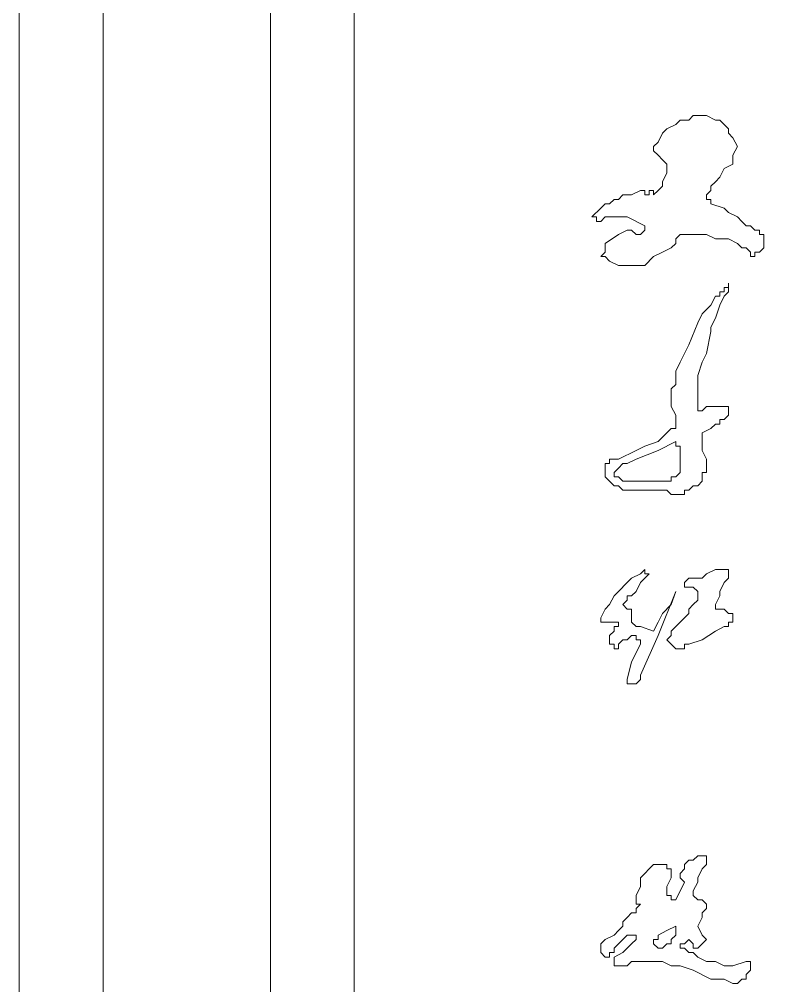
# Model space of a CAD drawing. Extents: x -66030 to 95157, y -13132 to 45879.
# Drawn here: x -45498 to -44826, y 27249 to 28105 of the extents above; entities that cross this region are included whole.
import ezdxf

# ---------------------------------------------------------------- set-up
doc = ezdxf.new("R2010")
doc.units = 0
doc.header["$LTSCALE"] = 100
doc.header["$MEASUREMENT"] = 0
doc.layers.get('0').update_dxf_attribs({"linetype": 'CONTINUOUS'})

msp = doc.modelspace()

# ---------------------------------------------------------------- linework, layer by layer
at = {"lineweight": 0}
for points in [[(-43376.66, 29164.42), (-43376.66, 29086.3), (-43376.66, 24496.79), (-43376.66, 24422.57), (-43454.78, 24422.57), (-45423.39, 24422.57), (-45497.6, 24422.57), (-45497.6, 24496.79), (-45497.6, 29086.3), (-45497.6, 29164.42), (-45497.6, 29164.42), (-43376.66, 29164.42), (-43376.66, 29164.42)], [(-45423.39, 24496.79), (-45224.19, 24496.79), (-45224.19, 24922.54), (-45224.19, 24996.75), (-45149.97, 24996.75), (-44939.05, 24996.75), (-44939.05, 25246.73), (-45200.75, 25246.73), (-45274.96, 25246.73), (-45274.96, 25320.95), (-45274.96, 28266.05), (-45274.96, 28301.2), (-45274.96, 28340.26), (-44939.05, 28340.26), (-44939.05, 28590.24), (-45149.97, 28590.24), (-45224.19, 28590.24), (-45224.19, 28664.45), (-45224.19, 29086.3), (-45423.39, 29086.3), (-45423.39, 24496.79)], [(-44982.02, 27894.98), (-44978.11, 27898.89), (-44978.11, 27898.89), (-44978.11, 27898.89), (-44978.11, 27902.79), (-44978.11, 27902.79), (-44978.11, 27906.7), (-44966.39, 27914.51), (-44958.58, 27918.41), (-44954.68, 27918.41), (-44950.77, 27914.51), (-44946.86, 27914.51), (-44946.86, 27914.51), (-44942.96, 27918.41), (-44942.96, 27922.32), (-44958.58, 27930.13), (-44962.49, 27930.13), (-44962.49, 27930.13), (-44962.49, 27930.13), (-44966.39, 27930.13), (-44970.3, 27930.13), (-44970.3, 27930.13), (-44970.3, 27930.13), (-44974.21, 27930.13), (-44974.21, 27930.13), (-44974.21, 27930.13), (-44974.21, 27930.13), (-44978.11, 27930.13), (-44982.02, 27926.23), (-44985.92, 27926.23), (-44985.92, 27926.23), (-44985.92, 27930.13), (-44989.83, 27930.13), (-44989.83, 27930.13), (-44982.02, 27937.94), (-44982.02, 27937.94), (-44978.11, 27941.85), (-44974.21, 27941.85), (-44970.3, 27945.76), (-44970.3, 27945.76), (-44966.39, 27945.76), (-44966.39, 27945.76), (-44962.49, 27949.66), (-44962.49, 27949.66), (-44962.49, 27949.66), (-44958.58, 27949.66), (-44958.58, 27949.66), (-44958.58, 27949.66), (-44954.68, 27949.66), (-44954.68, 27949.66), (-44946.86, 27953.57), (-44942.96, 27953.57), (-44942.96, 27949.66), (-44939.05, 27949.66), (-44939.05, 27953.57), (-44939.05, 27953.57), (-44935.15, 27953.57), (-44935.15, 27949.66), (-44931.24, 27953.57), (-44931.24, 27953.57), (-44927.33, 27957.47), (-44927.33, 27961.38), (-44923.43, 27969.19), (-44923.43, 27973.1), (-44923.43, 27977), (-44927.33, 27980.91), (-44931.24, 27984.82), (-44935.15, 27988.72), (-44935.15, 27992.63), (-44931.24, 27996.53), (-44931.24, 27996.53), (-44927.33, 28004.35), (-44923.43, 28008.25), (-44915.62, 28012.16), (-44911.71, 28016.06), (-44903.9, 28016.06), (-44899.99, 28019.97), (-44896.09, 28019.97), (-44892.18, 28019.97), (-44888.27, 28019.97), (-44880.46, 28016.06), (-44876.56, 28016.06), (-44872.65, 28012.16), (-44868.74, 28008.25), (-44868.74, 28004.35), (-44864.84, 28000.44), (-44860.93, 27992.63), (-44860.93, 27992.63), (-44864.84, 27984.82), (-44864.84, 27977), (-44872.65, 27973.1), (-44876.56, 27965.29), (-44880.46, 27961.38), (-44884.37, 27957.47), (-44884.37, 27953.57), (-44888.27, 27949.66), (-44888.27, 27949.66), (-44888.27, 27945.76), (-44888.27, 27945.76), (-44884.37, 27945.76), (-44884.37, 27941.85), (-44872.65, 27937.94), (-44868.74, 27934.04), (-44860.93, 27930.13), (-44857.03, 27926.23), (-44857.03, 27926.23), (-44853.12, 27922.32), (-44849.21, 27922.32), (-44845.31, 27918.41), (-44841.4, 27918.41), (-44841.4, 27914.51), (-44837.5, 27914.51), (-44837.5, 27910.6), (-44837.5, 27906.7), (-44837.5, 27902.79), (-44841.4, 27898.89), (-44841.4, 27898.89), (-44845.31, 27898.89), (-44845.31, 27894.98), (-44849.21, 27894.98), (-44849.21, 27898.89), (-44853.12, 27902.79), (-44857.03, 27902.79), (-44860.93, 27906.7), (-44868.74, 27910.6), (-44872.65, 27910.6), (-44872.65, 27910.6), (-44876.56, 27910.6), (-44880.46, 27910.6), (-44880.46, 27910.6), (-44888.27, 27914.51), (-44888.27, 27914.51), (-44892.18, 27914.51), (-44896.09, 27914.51), (-44896.09, 27914.51), (-44899.99, 27914.51), (-44903.9, 27914.51), (-44907.8, 27914.51), (-44907.8, 27914.51), (-44911.71, 27914.51), (-44915.62, 27910.6), (-44915.62, 27906.7), (-44919.52, 27902.79), (-44927.33, 27898.89), (-44935.15, 27894.98), (-44942.96, 27887.17), (-44946.86, 27887.17), (-44950.77, 27887.17), (-44958.58, 27887.17), (-44966.39, 27887.17), (-44974.21, 27891.07), (-44974.21, 27891.07), (-44978.11, 27894.98), (-44978.11, 27894.98), (-44982.02, 27894.98)], [(-44923.43, 27687.96), (-44942.96, 27687.96), (-44958.58, 27687.96), (-44958.58, 27687.96), (-44962.49, 27687.96), (-44962.49, 27687.96), (-44966.39, 27691.87), (-44970.3, 27691.87), (-44974.21, 27695.77), (-44974.21, 27695.77), (-44978.11, 27699.68), (-44978.11, 27699.68), (-44978.11, 27703.59), (-44978.11, 27707.49), (-44978.11, 27711.4), (-44974.21, 27711.4), (-44974.21, 27715.3), (-44966.39, 27715.3), (-44950.77, 27723.12), (-44942.96, 27727.02), (-44931.24, 27730.93), (-44923.43, 27738.74), (-44919.52, 27742.65), (-44915.62, 27742.65), (-44915.62, 27746.55), (-44915.62, 27746.55), (-44915.62, 27754.36), (-44919.52, 27762.18), (-44919.52, 27769.99), (-44919.52, 27777.8), (-44915.62, 27781.71), (-44915.62, 27789.52), (-44915.62, 27793.42), (-44911.71, 27801.24), (-44903.9, 27816.86), (-44896.09, 27836.39), (-44892.18, 27844.2), (-44884.37, 27852.01), (-44880.46, 27859.83), (-44876.56, 27859.83), (-44876.56, 27863.73), (-44872.65, 27863.73), (-44872.65, 27867.64), (-44868.74, 27867.64), (-44868.74, 27871.54), (-44868.74, 27871.54), (-44868.74, 27867.64), (-44868.74, 27867.64), (-44868.74, 27863.73), (-44872.65, 27859.83), (-44876.56, 27852.01), (-44880.46, 27840.3), (-44884.37, 27832.48), (-44884.37, 27828.58), (-44888.27, 27809.05), (-44892.18, 27801.24), (-44896.09, 27789.52), (-44896.09, 27785.61), (-44896.09, 27781.71), (-44896.09, 27769.99), (-44896.09, 27766.08), (-44896.09, 27762.18), (-44896.09, 27762.18), (-44896.09, 27758.27), (-44892.18, 27758.27), (-44888.27, 27762.18), (-44884.37, 27762.18), (-44880.46, 27762.18), (-44876.56, 27762.18), (-44868.74, 27762.18), (-44868.74, 27762.18), (-44868.74, 27754.36), (-44868.74, 27754.36), (-44868.74, 27754.36), (-44872.65, 27750.46), (-44876.56, 27750.46), (-44876.56, 27746.55), (-44880.46, 27746.55), (-44884.37, 27742.65), (-44892.18, 27738.74), (-44892.18, 27738.74), (-44892.18, 27734.83), (-44892.18, 27723.12), (-44888.27, 27715.3), (-44888.27, 27707.49), (-44888.27, 27703.59), (-44892.18, 27703.59), (-44892.18, 27699.68), (-44892.18, 27695.77), (-44892.18, 27695.77), (-44896.09, 27691.87), (-44899.99, 27691.87), (-44903.9, 27687.96), (-44907.8, 27687.96), (-44907.8, 27684.06), (-44911.71, 27684.06), (-44915.62, 27684.06), (-44919.52, 27684.06), (-44923.43, 27687.96)], [(-44896.09, 27758.27), (-44896.09, 27758.27), (-44896.09, 27758.27)], [(-44962.49, 27695.77), (-44966.39, 27699.68), (-44966.39, 27699.68), (-44970.3, 27699.68), (-44970.3, 27703.59), (-44970.3, 27703.59), (-44970.3, 27703.59), (-44966.39, 27707.49), (-44966.39, 27707.49), (-44966.39, 27707.49), (-44962.49, 27711.4), (-44958.58, 27711.4), (-44950.77, 27715.3), (-44931.24, 27723.12), (-44915.62, 27730.93), (-44915.62, 27730.93), (-44915.62, 27727.02), (-44911.71, 27727.02), (-44911.71, 27723.12), (-44911.71, 27715.3), (-44911.71, 27711.4), (-44911.71, 27707.49), (-44911.71, 27703.59), (-44915.62, 27699.68), (-44919.52, 27699.68), (-44919.52, 27699.68), (-44919.52, 27695.77), (-44923.43, 27695.77), (-44931.24, 27695.77), (-44942.96, 27695.77), (-44962.49, 27695.77)], [(-44958.58, 27520.01), (-44954.68, 27535.63), (-44946.86, 27551.25), (-44946.86, 27555.16), (-44950.77, 27555.16), (-44950.77, 27559.07), (-44954.68, 27559.07), (-44958.58, 27555.16), (-44962.49, 27555.16), (-44966.39, 27551.25), (-44966.39, 27547.35), (-44970.3, 27547.35), (-44970.3, 27551.25), (-44974.21, 27551.25), (-44974.21, 27555.16), (-44974.21, 27555.16), (-44974.21, 27555.16), (-44974.21, 27559.07), (-44974.21, 27559.07), (-44970.3, 27562.97), (-44970.3, 27562.97), (-44970.3, 27566.88), (-44966.39, 27566.88), (-44966.39, 27570.78), (-44970.3, 27570.78), (-44974.21, 27570.78), (-44978.11, 27570.78), (-44978.11, 27570.78), (-44982.02, 27570.78), (-44982.02, 27570.78), (-44982.02, 27574.69), (-44982.02, 27574.69), (-44978.11, 27582.5), (-44974.21, 27586.41), (-44970.3, 27594.22), (-44966.39, 27598.13), (-44958.58, 27605.94), (-44954.68, 27609.84), (-44946.86, 27613.75), (-44942.96, 27617.66), (-44942.96, 27613.75), (-44939.05, 27613.75), (-44942.96, 27609.84), (-44946.86, 27605.94), (-44950.77, 27598.13), (-44954.68, 27594.22), (-44958.58, 27594.22), (-44958.58, 27590.31), (-44962.49, 27586.41), (-44958.58, 27582.5), (-44954.68, 27582.5), (-44954.68, 27582.5), (-44954.68, 27582.5), (-44954.68, 27578.6), (-44954.68, 27574.69), (-44954.68, 27574.69), (-44954.68, 27574.69), (-44954.68, 27570.78), (-44954.68, 27570.78), (-44950.77, 27566.88), (-44950.77, 27566.88), (-44950.77, 27566.88), (-44946.86, 27566.88), (-44946.86, 27566.88), (-44935.15, 27562.97), (-44931.24, 27570.78), (-44927.33, 27578.6), (-44919.52, 27586.41), (-44915.62, 27598.13), (-44931.24, 27559.07), (-44946.86, 27523.91), (-44946.86, 27520.01), (-44950.77, 27516.1), (-44950.77, 27516.1), (-44954.68, 27516.1), (-44954.68, 27516.1), (-44958.58, 27516.1), (-44958.58, 27516.1), (-44958.58, 27516.1), (-44958.58, 27520.01)], [(-44896.09, 27594.22), (-44896.09, 27598.13), (-44896.09, 27598.13), (-44899.99, 27602.03), (-44899.99, 27602.03), (-44903.9, 27602.03), (-44903.9, 27602.03), (-44903.9, 27602.03), (-44907.8, 27602.03), (-44907.8, 27602.03), (-44907.8, 27602.03), (-44907.8, 27602.03), (-44907.8, 27605.94), (-44903.9, 27609.84), (-44899.99, 27609.84), (-44896.09, 27609.84), (-44896.09, 27609.84), (-44892.18, 27609.84), (-44888.27, 27613.75), (-44880.46, 27617.66), (-44876.56, 27617.66), (-44876.56, 27617.66), (-44872.65, 27617.66), (-44872.65, 27617.66), (-44868.74, 27617.66), (-44868.74, 27613.75), (-44868.74, 27613.75), (-44868.74, 27609.84), (-44868.74, 27609.84), (-44872.65, 27605.94), (-44876.56, 27598.13), (-44876.56, 27594.22), (-44880.46, 27586.41), (-44880.46, 27586.41), (-44880.46, 27582.5), (-44880.46, 27582.5), (-44880.46, 27582.5), (-44876.56, 27582.5), (-44876.56, 27582.5), (-44872.65, 27582.5), (-44872.65, 27582.5), (-44868.74, 27578.6), (-44864.84, 27578.6), (-44864.84, 27574.69), (-44864.84, 27574.69), (-44864.84, 27570.78), (-44868.74, 27570.78), (-44868.74, 27566.88), (-44872.65, 27566.88), (-44880.46, 27562.97), (-44892.18, 27555.16), (-44903.9, 27551.25), (-44907.8, 27551.25), (-44907.8, 27547.35), (-44911.71, 27547.35), (-44915.62, 27547.35), (-44919.52, 27551.25), (-44919.52, 27551.25), (-44919.52, 27551.25), (-44923.43, 27555.16), (-44923.43, 27555.16), (-44919.52, 27559.07), (-44919.52, 27562.97), (-44911.71, 27570.78), (-44903.9, 27578.6), (-44903.9, 27582.5), (-44899.99, 27586.41), (-44896.09, 27590.31), (-44896.09, 27594.22)], [(-44946.86, 27270.02), (-44954.68, 27270.02), (-44958.58, 27266.12), (-44958.58, 27266.12), (-44962.49, 27266.12), (-44962.49, 27266.12), (-44966.39, 27266.12), (-44966.39, 27266.12), (-44970.3, 27266.12), (-44970.3, 27270.02), (-44970.3, 27270.02), (-44970.3, 27270.02), (-44970.3, 27273.93), (-44970.3, 27273.93), (-44962.49, 27277.84), (-44958.58, 27281.74), (-44954.68, 27285.65), (-44954.68, 27285.65), (-44950.77, 27289.55), (-44950.77, 27293.46), (-44954.68, 27293.46), (-44954.68, 27293.46), (-44958.58, 27293.46), (-44958.58, 27293.46), (-44962.49, 27289.55), (-44962.49, 27289.55), (-44966.39, 27285.65), (-44970.3, 27281.74), (-44970.3, 27277.84), (-44974.21, 27277.84), (-44974.21, 27273.93), (-44974.21, 27273.93), (-44978.11, 27273.93), (-44982.02, 27277.84), (-44982.02, 27277.84), (-44982.02, 27277.84), (-44982.02, 27281.74), (-44982.02, 27281.74), (-44982.02, 27285.65), (-44978.11, 27289.55), (-44970.3, 27293.46), (-44966.39, 27297.37), (-44962.49, 27301.27), (-44962.49, 27305.18), (-44958.58, 27309.08), (-44954.68, 27312.99), (-44950.77, 27312.99), (-44950.77, 27316.9), (-44950.77, 27316.9), (-44946.86, 27320.8), (-44950.77, 27320.8), (-44950.77, 27320.8), (-44950.77, 27320.8), (-44950.77, 27324.71), (-44950.77, 27324.71), (-44950.77, 27328.61), (-44946.86, 27336.43), (-44946.86, 27340.33), (-44946.86, 27340.33), (-44946.86, 27344.24), (-44946.86, 27344.24), (-44942.96, 27348.14), (-44939.05, 27352.05), (-44939.05, 27352.05), (-44935.15, 27355.96), (-44931.24, 27355.96), (-44927.33, 27355.96), (-44923.43, 27355.96), (-44923.43, 27352.05), (-44919.52, 27352.05), (-44919.52, 27348.14), (-44919.52, 27348.14), (-44919.52, 27344.24), (-44919.52, 27344.24), (-44923.43, 27336.43), (-44923.43, 27332.52), (-44923.43, 27328.61), (-44919.52, 27328.61), (-44919.52, 27328.61), (-44919.52, 27324.71), (-44919.52, 27324.71), (-44915.62, 27324.71), (-44915.62, 27324.71), (-44915.62, 27324.71), (-44907.8, 27340.33), (-44907.8, 27340.33), (-44911.71, 27344.24), (-44911.71, 27344.24), (-44911.71, 27348.14), (-44911.71, 27348.14), (-44907.8, 27352.05), (-44907.8, 27355.96), (-44903.9, 27359.86), (-44899.99, 27359.86), (-44899.99, 27359.86), (-44896.09, 27363.77), (-44896.09, 27363.77), (-44892.18, 27363.77), (-44892.18, 27363.77), (-44892.18, 27363.77), (-44892.18, 27363.77), (-44888.27, 27363.77), (-44888.27, 27359.86), (-44888.27, 27355.96), (-44888.27, 27355.96), (-44892.18, 27352.05), (-44896.09, 27344.24), (-44896.09, 27340.33), (-44899.99, 27332.52), (-44899.99, 27328.61), (-44896.09, 27324.71), (-44892.18, 27324.71), (-44892.18, 27324.71), (-44892.18, 27324.71), (-44888.27, 27320.8), (-44888.27, 27316.9), (-44888.27, 27316.9), (-44892.18, 27312.99), (-44892.18, 27309.08), (-44896.09, 27301.27), (-44896.09, 27301.27), (-44892.18, 27293.46), (-44892.18, 27293.46), (-44888.27, 27289.55), (-44888.27, 27289.55), (-44892.18, 27285.65), (-44892.18, 27285.65), (-44892.18, 27285.65), (-44896.09, 27281.74), (-44896.09, 27281.74), (-44896.09, 27281.74), (-44899.99, 27281.74), (-44899.99, 27285.65), (-44903.9, 27289.55), (-44903.9, 27289.55), (-44907.8, 27285.65), (-44907.8, 27285.65), (-44911.71, 27285.65), (-44911.71, 27285.65), (-44911.71, 27281.74), (-44907.8, 27281.74), (-44903.9, 27277.84), (-44899.99, 27277.84), (-44896.09, 27273.93), (-44888.27, 27270.02), (-44880.46, 27270.02), (-44872.65, 27266.12), (-44864.84, 27266.12), (-44853.12, 27270.02), (-44849.21, 27270.02), (-44849.21, 27266.12), (-44849.21, 27266.12), (-44849.21, 27266.12), (-44849.21, 27262.21), (-44853.12, 27258.31), (-44853.12, 27254.4), (-44857.03, 27254.4), (-44860.93, 27250.49), (-44864.84, 27250.49), (-44872.65, 27254.4), (-44880.46, 27254.4), (-44884.37, 27254.4), (-44899.99, 27262.21), (-44911.71, 27266.12), (-44919.52, 27266.12), (-44927.33, 27270.02), (-44935.15, 27270.02), (-44946.86, 27270.02)], [(-44931.24, 27293.46), (-44923.43, 27297.37), (-44915.62, 27301.27), (-44915.62, 27301.27), (-44915.62, 27301.27), (-44915.62, 27301.27), (-44915.62, 27297.37), (-44915.62, 27293.46), (-44919.52, 27289.55), (-44919.52, 27289.55), (-44919.52, 27285.65), (-44923.43, 27285.65), (-44927.33, 27281.74), (-44931.24, 27281.74), (-44931.24, 27281.74), (-44935.15, 27285.65), (-44935.15, 27285.65), (-44935.15, 27289.55), (-44935.15, 27289.55), (-44931.24, 27289.55), (-44931.24, 27293.46)]]:
    msp.add_lwpolyline(points, close=True, dxfattribs=at)
msp.add_lwpolyline([(-45200.75, 25320.95), (-45200.75, 28266.05), (-44939.05, 28266.05), (-44939.05, 28266.05), (-44864.84, 28266.05), (-44864.84, 28266.05), (-44864.84, 28340.26), (-44864.84, 28590.24), (-44013.34, 28590.24), (-44013.34, 28340.26), (-44013.34, 28266.05), (-44013.34, 28266.05), (-44013.34, 28266.05), (-43939.12, 28266.05), (-43939.12, 28266.05), (-43677.42, 28266.05), (-43677.42, 25320.95)], dxfattribs=at)

doc.saveas('drawing.dxf')
